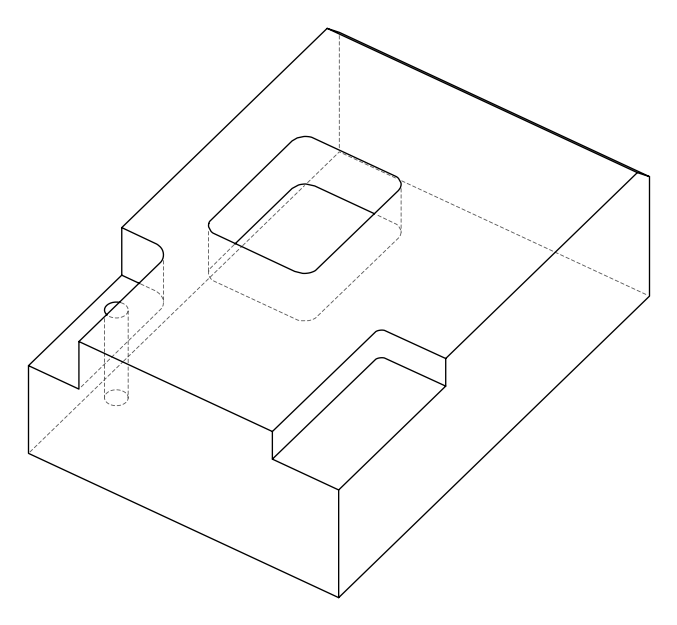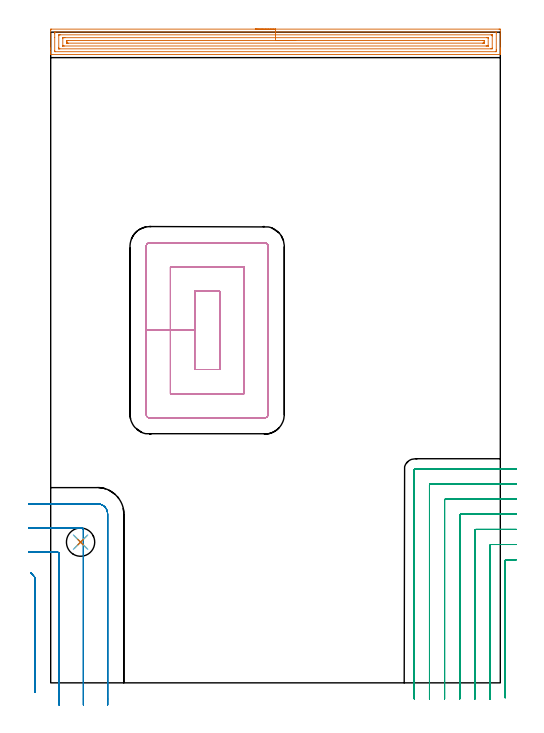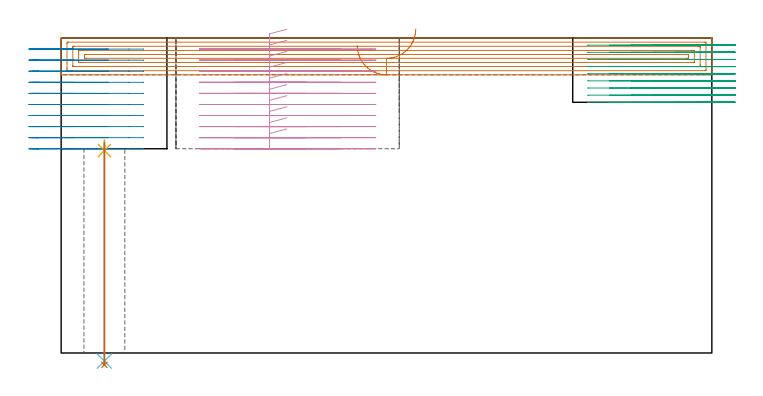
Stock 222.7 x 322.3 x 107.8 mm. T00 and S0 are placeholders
(PLAN: 7 operations, 6 tool changes, 49 min)
(1 AREA_MILL | FG_CHAMFER_SURFACE | UGT0205_001 | 9.14 min | 17680 mm3)
(2 MILL_CORNER_NOTCH_RECTANGULAR | CORNER_NOTCH_RECTANGULAR | NXT0201_012 | Follow Part, ap 4, ae 75% | 9.1 min | 131302 mm3)
(3 MILL_CORNER_NOTCH_RECTANGULAR_1 | CORNER_NOTCH_RECTANGULAR_1 | NXT0201_013 | Follow Part, ap 2.5, ae 75% | 16.67 min | 116116 mm3)
(4 MILL_RECTANGULAR_POCKET | POCKET_RECTANGULAR_STRAIGHT | NXT0201_012 | Follow Part, ap 4, ae 75% | 13.43 min | 294585 mm3)
(5 SPOT_DRILL | STEP1HOLE | NXT0321_9005460120000 | 0.04 min | 10 mm3)
(6 DRILL_THROUGH_HOLE_INTO_CENTER | STEP1HOLE | NXT0301_042 | 0.31 min | 2757 mm3)
(7 DRILL_TO_ENLARGE_THROUGH_HOLE | STEP1HOLE | NXT0301_104 | 0.31 min | 7978 mm3)
(TOOL UGT0205_001 | Chamfer Mill 20 x 3 x 45 deg. | D20 FL50 Z2)
(TOOL NXT0201_012 | ENDMILL 16mm [2P460-1600-NA 1630] | D16 FL38 Z6)
(TOOL NXT0201_013 | ENDMILL 10mm | D10 FL30 Z4)
(TOOL NXT0321_9005460120000 | NC Spot Drill, 142deg, 12mm, Carbide, Uncoated | D12 PA142 FL30 Z2)
(TOOL NXT0301_042 | Carbide Drill 7.1mm [860.1-0710-057A1-MM 2214] | D7.1 PA140 FL85 Z2)
(TOOL NXT0301_104 | Carbide Drill 14mm [860.1-1400-112A1-MM 2214] | D14 PA140 FL123 Z2)
(OP 1 AREA_MILL)
G17 G21 G94 G90
T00 M6
G54
G17 G0 G90 X101.35 Y323.8 S1061 M3
G43 Z117.8 H0
Z105.2
G94 G1 X101.388 Z104.328 F250.
X101.502 Z103.464
X101.691 Z102.612
X101.953 Z101.78
X102.287 Z100.974
X102.69 Z100.2
X103.158 Z99.464
X103.69 Z98.772
X104.279 Z98.129
X104.922 Z97.54
X105.614 Z97.008
X106.35 Z96.54
X107.124 Z96.137
X107.93 Z95.803
X108.762 Z95.541
X109.613 Z95.352
X110.478 Z95.238
X111.35 Z95.2
X222.086
X222.446 Y323.797 Z95.202
X222.69 Y323.792 Z95.206
X222.7 Y323.545 Z95.453
Y314.395 Z104.6
Y313.839 Z105.158
Y313.507 Z105.489
Y312.952 Z106.044
Y312.62 Z106.375
Y311.956 Z107.043
Y311.599 Z107.401
Y311.233 Z107.758
X222.691 Y311.203 Z107.788
X222.533 Y311.2 Z107.8
X0.167
X0.01 Y311.203 Z107.788
X0.007 Y311.232 Z107.759
X0. Y311.598 Z107.401
Y311.956 Z107.043
Y312.62 Z106.375
Y313.839 Z105.158
Y314.395 Z104.6
Y323.267 Z95.73
X0.002 Y323.547 Z95.451
X0.01 Y323.792 Z95.206
X0.256 Y323.799 Z95.199
X111.35 Y323.8 Z95.2
Y322.386 Z96.614
X220.294
X220.69 Y322.38 Z96.62
X220.699 Y321.984 Z97.016
X220.7 Y313.507 Z105.493
X220.699 Y313.111 Z105.889
X220.69 Y312.62 Z106.38
X220.306 Y312.614 Z106.386
X2.405
X2.01 Y312.62 Z106.38
X2.001 Y313.016 Z105.984
X2. Y319.718 Z99.282
Y321.493 Z97.507
X2.001 Y321.889 Z97.111
X2.01 Y322.38 Z96.62
X2.394 Y322.386 Z96.614
X111.35
Y320.972 Z98.028
X218.146 Y320.971 Z98.029
X218.514 Y320.97 Z98.03
X218.637 Y320.967 Z98.033
X218.677 Y320.965 Z98.035
X218.69 Y320.955 Z98.045
X218.694 Y320.913 Z98.087
X218.698 Y320.79 Z98.21
X218.7 Y320.605 Z98.395
Y320.421 Z98.579
X218.699 Y314.395 Z104.605
X218.697 Y314.213 Z104.787
X218.689 Y314.036 Z104.964
X218.514 Y314.033 Z104.967
X217.989 Y314.029 Z104.971
X4.554
X4.186 Y314.03 Z104.97
X4.063 Y314.033 Z104.967
X4.023 Y314.035 Z104.965
X4.01 Y314.045 Z104.955
X4.006 Y314.087 Z104.913
X4.002 Y314.21 Z104.79
X4. Y314.395 Z104.605
Y314.579 Z104.421
X4.001 Y320.605 Z98.395
X4.003 Y320.787 Z98.213
X4.011 Y320.964 Z98.036
X4.186 Y320.967 Z98.033
X4.711 Y320.971 Z98.029
X111.35 Y320.972 Z98.028
Y319.557 Z99.443
X215.997
X216.608 Y319.552 Z99.448
X216.678 Y319.55 Z99.45
X216.69 Y319.547 Z99.453
X216.694 Y319.526 Z99.474
X216.697 Y319.475 Z99.525
X216.699 Y319.27 Z99.73
Y315.739 Z103.261
X216.696 Y315.525 Z103.475
X216.693 Y315.472 Z103.528
X216.69 Y315.451 Z103.549
X216.669 Y315.449 Z103.551
X216.563 Y315.446 Z103.554
X215.835 Y315.443 Z103.557
X215.673
X6.703
X6.092 Y315.448 Z103.552
X6.022 Y315.45 Z103.55
X6.01 Y315.453 Z103.547
X6.006 Y315.474 Z103.526
X6.003 Y315.525 Z103.475
X6.001 Y315.73 Z103.27
Y319.261 Z99.739
X6.004 Y319.475 Z99.525
X6.007 Y319.528 Z99.472
X6.01 Y319.549 Z99.451
X6.031 Y319.551 Z99.449
X6.137 Y319.554 Z99.446
X6.865 Y319.557 Z99.443
X7.027
X111.35
Y318.143 Z100.857
X214.049
X214.25 Y318.142 Z100.858
X214.651 Y318.137 Z100.863
X214.691 Y318.135 Z100.865
X214.694 Y318.124 Z100.876
X214.698 Y318.093 Z100.907
X214.7 Y318.036 Z100.964
Y317.944 Z101.056
X214.699 Y317.298 Z101.702
X214.695 Y317.056 Z101.944
X214.69 Y316.896 Z102.104
X214.683 Y316.864 Z102.136
X214.584 Y316.861 Z102.139
X214.451 Y316.858 Z102.142
X214.25 Y316.857 Z102.143
X214.049
X8.651
X8.45 Y316.858 Z102.142
X8.049 Y316.863 Z102.137
X8.009 Y316.865 Z102.135
X8.006 Y316.876 Z102.124
X8.002 Y316.907 Z102.093
X8. Y316.964 Z102.036
Y317.056 Z101.944
X8.001 Y317.702 Z101.298
X8.005 Y317.944 Z101.056
X8.01 Y318.104 Z100.896
X8.017 Y318.136 Z100.864
X8.116 Y318.139 Z100.861
X8.249 Y318.142 Z100.858
X8.45 Y318.143 Z100.857
X8.651
X111.35
X112.222 Z100.895
X113.086 Z101.009
X113.938 Z101.198
X114.77 Z101.46
X115.576 Z101.794
X116.35 Z102.197
X117.086 Z102.665
X117.778 Z103.196
X118.421 Z103.786
X119.01 Z104.429
X119.541 Z105.121
X120.01 Z105.857
X120.413 Z106.631
X120.747 Z107.437
X121.009 Z108.269
X121.198 Z109.12
X121.312 Z109.985
X121.35 Z110.857
G0 Z117.8
M5
M2
(OP 2 MILL_CORNER_NOTCH_RECTANGULAR)
G17 G21 G94 G90
T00 M6
G54
G17 G0 G90 X-7.8 Y-4.778 S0 M3
G43 Z117.8 H1
Z104.01
G94 G1 Y-1.778 F250.
Y51.909 F500.
G3 X-8. Y52.434 R0.8
G1 X-9.984 Y54.684 F250.
G0 Z117.8
X4.2 Y-11.
Z104.01
G1 Y-8.
Y63.904 F500.
G3 X3.404 Y64.7 R0.8
G1 X-8.
X-11. F250.
G0 Z117.8
X16.2 Y-11.
Z104.01
G1 Y-8.
Y75.904 F500.
G3 X15.404 Y76.7 R0.8
G1 X-8.
X-11. F250.
G0 Z117.8
X28.2 Y-11.
Z104.01
G1 Y-8.
Y83.7 F500.
G3 X23.2 Y88.7 R5.
G1 X-8.
X-11. F250.
G0 Z117.8
X-7.8 Y-4.778
Z100.22
G1 Y-1.778
Y51.909 F500.
G3 X-8. Y52.434 R0.8
G1 X-9.984 Y54.684 F250.
G0 Z117.8
X4.2 Y-11.
Z100.22
G1 Y-8.
Y63.904 F500.
G3 X3.404 Y64.7 R0.8
G1 X-8.
X-11. F250.
G0 Z117.8
X16.2 Y-11.
Z100.22
G1 Y-8.
Y75.904 F500.
G3 X15.404 Y76.7 R0.8
G1 X-8.
X-11. F250.
G0 Z117.8
X28.2 Y-11.
Z100.22
G1 Y-8.
Y83.7 F500.
G3 X23.2 Y88.7 R5.
G1 X-8.
X-11. F250.
G0 Z117.8
X-7.8 Y-4.778
Z96.43
G1 Y-1.778
Y51.909 F500.
G3 X-8. Y52.434 R0.8
G1 X-9.984 Y54.684 F250.
G0 Z117.8
X4.2 Y-11.
Z96.43
G1 Y-8.
Y63.904 F500.
G3 X3.404 Y64.7 R0.8
G1 X-8.
X-11. F250.
G0 Z117.8
X16.2 Y-11.
Z96.43
G1 Y-8.
Y75.904 F500.
G3 X15.404 Y76.7 R0.8
G1 X-8.
X-11. F250.
G0 Z117.8
X28.2 Y-11.
Z96.43
G1 Y-8.
Y83.7 F500.
G3 X23.2 Y88.7 R5.
G1 X-8.
X-11. F250.
G0 Z117.8
X-7.8 Y-4.778
Z92.64
G1 Y-1.778
Y51.909 F500.
G3 X-8. Y52.434 R0.8
G1 X-9.984 Y54.684 F250.
G0 Z117.8
X4.2 Y-11.
Z92.64
G1 Y-8.
Y63.904 F500.
G3 X3.404 Y64.7 R0.8
G1 X-8.
X-11. F250.
G0 Z117.8
X16.2 Y-11.
Z92.64
G1 Y-8.
Y75.904 F500.
G3 X15.404 Y76.7 R0.8
G1 X-8.
X-11. F250.
G0 Z117.8
X28.2 Y-11.
Z92.64
G1 Y-8.
Y83.7 F500.
G3 X23.2 Y88.7 R5.
G1 X-8.
X-11. F250.
G0 Z117.8
X-7.8 Y-4.778
Z88.85
G1 Y-1.778
Y51.909 F500.
G3 X-8. Y52.434 R0.8
G1 X-9.984 Y54.684 F250.
G0 Z117.8
X4.2 Y-11.
Z88.85
G1 Y-8.
Y63.904 F500.
G3 X3.404 Y64.7 R0.8
G1 X-8.
X-11. F250.
G0 Z117.8
X16.2 Y-11.
Z88.85
G1 Y-8.
Y75.904 F500.
G3 X15.404 Y76.7 R0.8
G1 X-8.
X-11. F250.
G0 Z117.8
X28.2 Y-11.
Z88.85
G1 Y-8.
Y83.7 F500.
G3 X23.2 Y88.7 R5.
G1 X-8.
X-11. F250.
G0 Z117.8
X-7.8 Y-4.778
Z85.06
G1 Y-1.778
Y51.909 F500.
G3 X-8. Y52.434 R0.8
G1 X-9.984 Y54.684 F250.
G0 Z117.8
X4.2 Y-11.
Z85.06
G1 Y-8.
Y63.904 F500.
G3 X3.404 Y64.7 R0.8
G1 X-8.
X-11. F250.
G0 Z117.8
X16.2 Y-11.
Z85.06
G1 Y-8.
Y75.904 F500.
G3 X15.404 Y76.7 R0.8
G1 X-8.
X-11. F250.
G0 Z117.8
X28.2 Y-11.
Z85.06
G1 Y-8.
Y83.7 F500.
G3 X23.2 Y88.7 R5.
G1 X-8.
X-11. F250.
G0 Z117.8
X-7.8 Y-4.778
Z81.27
G1 Y-1.778
Y51.909 F500.
G3 X-8. Y52.434 R0.8
G1 X-9.984 Y54.684 F250.
G0 Z117.8
X4.2 Y-11.
Z81.27
G1 Y-8.
Y63.904 F500.
G3 X3.404 Y64.7 R0.8
G1 X-8.
X-11. F250.
G0 Z117.8
X16.2 Y-11.
Z81.27
G1 Y-8.
Y75.904 F500.
G3 X15.404 Y76.7 R0.8
G1 X-8.
X-11. F250.
G0 Z117.8
X28.2 Y-11.
Z81.27
G1 Y-8.
Y83.7 F500.
G3 X23.2 Y88.7 R5.
G1 X-8.
X-11. F250.
G0 Z117.8
X-7.8 Y-4.778
Z77.48
G1 Y-1.778
Y51.909 F500.
G3 X-8. Y52.434 R0.8
G1 X-9.984 Y54.684 F250.
G0 Z117.8
X4.2 Y-11.
Z77.48
G1 Y-8.
Y63.904 F500.
G3 X3.404 Y64.7 R0.8
G1 X-8.
X-11. F250.
G0 Z117.8
X16.2 Y-11.
Z77.48
G1 Y-8.
Y75.904 F500.
G3 X15.404 Y76.7 R0.8
G1 X-8.
X-11. F250.
G0 Z117.8
X28.2 Y-11.
Z77.48
G1 Y-8.
Y83.7 F500.
G3 X23.2 Y88.7 R5.
G1 X-8.
X-11. F250.
G0 Z117.8
X-7.8 Y-4.778
Z73.69
G1 Y-1.778
Y51.909 F500.
G3 X-8. Y52.434 R0.8
G1 X-9.984 Y54.684 F250.
G0 Z117.8
X4.2 Y-11.
Z73.69
G1 Y-8.
Y63.904 F500.
G3 X3.404 Y64.7 R0.8
G1 X-8.
X-11. F250.
G0 Z117.8
X16.2 Y-11.
Z73.69
G1 Y-8.
Y75.904 F500.
G3 X15.404 Y76.7 R0.8
G1 X-8.
X-11. F250.
G0 Z117.8
X28.2 Y-11.
Z73.69
G1 Y-8.
Y83.7 F500.
G3 X23.2 Y88.7 R5.
G1 X-8.
X-11. F250.
G0 Z117.8
X-7.8 Y-4.778
Z69.9
G1 Y-1.778
Y51.909 F500.
G3 X-8. Y52.434 R0.8
G1 X-9.984 Y54.684 F250.
G0 Z117.8
X4.2 Y-11.
Z69.9
G1 Y-8.
Y63.904 F500.
G3 X3.404 Y64.7 R0.8
G1 X-8.
X-11. F250.
G0 Z117.8
X16.2 Y-11.
Z69.9
G1 Y-8.
Y75.904 F500.
G3 X15.404 Y76.7 R0.8
G1 X-8.
X-11. F250.
G0 Z117.8
X28.2 Y-11.
Z69.9
G1 Y-8.
Y83.7 F500.
G3 X23.2 Y88.7 R5.
G1 X-8.
X-11. F250.
G0 Z117.8
M5
M2
(OP 3 MILL_CORNER_NOTCH_RECTANGULAR_1)
G17 G21 G94 G90
T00 M6
G54
G17 G0 G90 X230.7 Y61. S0 M3
G43 Z117.8 H0
Z105.355
G94 G1 X227.7 F250.
X225.596 F500.
G3 X225.1 Y60.504 R0.5
G1 Y-4.386
Y-7.386 F250.
G0 Z117.8
X230.7 Y68.5
Z105.355
G1 X227.7
X218.096 F500.
G3 X217.6 Y68.004 R0.5
G1 Y-5.
Y-8. F250.
G0 Z117.8
X230.7 Y76.
Z105.355
G1 X227.7
X210.596 F500.
G3 X210.1 Y75.504 R0.5
G1 Y-5.
Y-8. F250.
G0 Z117.8
X230.7 Y83.5
Z105.355
G1 X227.7
X203.097 F500.
G3 X202.6 Y83.003 R0.5
G1 Y-5.
Y-8. F250.
G0 Z117.8
X230.7 Y91.
Z105.355
G1 X227.7
X195.597 F500.
G3 X195.1 Y90.503 R0.5
G1 Y-5.
Y-8. F250.
G0 Z117.8
X230.7 Y98.5
Z105.355
G1 X227.7
X188.097 F500.
G3 X187.6 Y98.003 R0.5
G1 Y-5.
Y-8. F250.
G0 Z117.8
X230.7 Y106.
Z105.355
G1 X227.7
X180.597 F500.
G3 X180.1 Y105.503 R0.5
G1 Y-5.
Y-8. F250.
G0 Z117.8
X230.7 Y61.
Z102.911
G1 X227.7
X225.596 F500.
G3 X225.1 Y60.504 R0.5
G1 Y-4.386
Y-7.386 F250.
G0 Z117.8
X230.7 Y68.5
Z102.911
G1 X227.7
X218.096 F500.
G3 X217.6 Y68.004 R0.5
G1 Y-5.
Y-8. F250.
G0 Z117.8
X230.7 Y76.
Z102.911
G1 X227.7
X210.596 F500.
G3 X210.1 Y75.504 R0.5
G1 Y-5.
Y-8. F250.
G0 Z117.8
X230.7 Y83.5
Z102.911
G1 X227.7
X203.096 F500.
G3 X202.6 Y83.004 R0.5
G1 Y-5.
Y-8. F250.
G0 Z117.8
X230.7 Y91.
Z102.911
G1 X227.7
X195.597 F500.
G3 X195.1 Y90.503 R0.5
G1 Y-5.
Y-8. F250.
G0 Z117.8
X230.7 Y98.5
Z102.911
G1 X227.7
X188.097 F500.
G3 X187.6 Y98.003 R0.5
G1 Y-5.
Y-8. F250.
G0 Z117.8
X230.7 Y106.
Z102.911
G1 X227.7
X180.597 F500.
G3 X180.1 Y105.503 R0.5
G1 Y-5.
Y-8. F250.
G0 Z117.8
X230.7 Y61.
Z100.467
G1 X227.7
X225.596 F500.
G3 X225.1 Y60.504 R0.5
G1 Y-4.386
Y-7.386 F250.
G0 Z117.8
X230.7 Y68.5
Z100.467
G1 X227.7
X218.096 F500.
G3 X217.6 Y68.004 R0.5
G1 Y-5.
Y-8. F250.
G0 Z117.8
X230.7 Y76.
Z100.467
G1 X227.7
X210.596 F500.
G3 X210.1 Y75.504 R0.5
G1 Y-5.
Y-8. F250.
G0 Z117.8
X230.7 Y83.5
Z100.467
G1 X227.7
X203.096 F500.
G3 X202.6 Y83.004 R0.5
G1 Y-5.
Y-8. F250.
G0 Z117.8
X230.7 Y91.
Z100.467
G1 X227.7
X195.597 F500.
G3 X195.1 Y90.503 R0.5
G1 Y-5.
Y-8. F250.
G0 Z117.8
X230.7 Y98.5
Z100.467
G1 X227.7
X188.097 F500.
G3 X187.6 Y98.003 R0.5
G1 Y-5.
Y-8. F250.
G0 Z117.8
X230.7 Y106.
Z100.467
G1 X227.7
X180.597 F500.
G3 X180.1 Y105.503 R0.5
G1 Y-5.
Y-8. F250.
G0 Z117.8
X230.7 Y61.
Z98.022
G1 X227.7
X225.596 F500.
G3 X225.1 Y60.504 R0.5
G1 Y-4.386
Y-7.386 F250.
G0 Z117.8
X230.7 Y68.5
Z98.022
G1 X227.7
X218.096 F500.
G3 X217.6 Y68.004 R0.5
G1 Y-5.
Y-8. F250.
G0 Z117.8
X230.7 Y76.
Z98.022
G1 X227.7
X210.596 F500.
G3 X210.1 Y75.504 R0.5
G1 Y-5.
Y-8. F250.
G0 Z117.8
X230.7 Y83.5
Z98.022
G1 X227.7
X203.096 F500.
G3 X202.6 Y83.004 R0.5
G1 Y-5.
Y-8. F250.
G0 Z117.8
X230.7 Y91.
Z98.022
G1 X227.7
X195.597 F500.
G3 X195.1 Y90.503 R0.5
G1 Y-5.
Y-8. F250.
G0 Z117.8
X230.7 Y98.5
Z98.022
G1 X227.7
X188.097 F500.
G3 X187.6 Y98.003 R0.5
G1 Y-5.
Y-8. F250.
G0 Z117.8
X230.7 Y106.
Z98.022
G1 X227.7
X180.597 F500.
G3 X180.1 Y105.503 R0.5
G1 Y-5.
Y-8. F250.
G0 Z117.8
X230.7 Y61.
Z95.578
G1 X227.7
X225.596 F500.
G3 X225.1 Y60.504 R0.5
G1 Y-4.386
Y-7.386 F250.
G0 Z117.8
X230.7 Y68.5
Z95.578
G1 X227.7
X218.096 F500.
G3 X217.6 Y68.004 R0.5
G1 Y-5.
Y-8. F250.
G0 Z117.8
X230.7 Y76.
Z95.578
G1 X227.7
X210.596 F500.
G3 X210.1 Y75.504 R0.5
G1 Y-5.
Y-8. F250.
G0 Z117.8
X230.7 Y83.5
Z95.578
G1 X227.7
X203.096 F500.
G3 X202.6 Y83.004 R0.5
G1 Y-5.
Y-8. F250.
G0 Z117.8
X230.7 Y91.
Z95.578
G1 X227.7
X195.597 F500.
G3 X195.1 Y90.503 R0.5
G1 Y-5.
Y-8. F250.
G0 Z117.8
X230.7 Y98.5
Z95.578
G1 X227.7
X188.097 F500.
G3 X187.6 Y98.003 R0.5
G1 Y-5.
Y-8. F250.
G0 Z117.8
X230.7 Y106.
Z95.578
G1 X227.7
X180.597 F500.
G3 X180.1 Y105.503 R0.5
G1 Y-5.
Y-8. F250.
G0 Z117.8
X230.7 Y61.
Z93.133
G1 X227.7
X225.596 F500.
G3 X225.1 Y60.504 R0.5
G1 Y-4.386
Y-7.386 F250.
G0 Z117.8
X230.7 Y68.5
Z93.133
G1 X227.7
X218.096 F500.
G3 X217.6 Y68.004 R0.5
G1 Y-5.
Y-8. F250.
G0 Z117.8
X230.7 Y76.
Z93.133
G1 X227.7
X210.596 F500.
G3 X210.1 Y75.504 R0.5
G1 Y-5.
Y-8. F250.
G0 Z117.8
X230.7 Y83.5
Z93.133
G1 X227.7
X203.096 F500.
G3 X202.6 Y83.004 R0.5
G1 Y-5.
Y-8. F250.
G0 Z117.8
X230.7 Y91.
Z93.133
G1 X227.7
X195.597 F500.
G3 X195.1 Y90.503 R0.5
G1 Y-5.
Y-8. F250.
G0 Z117.8
X230.7 Y98.5
Z93.133
G1 X227.7
X188.097 F500.
G3 X187.6 Y98.003 R0.5
G1 Y-5.
Y-8. F250.
G0 Z117.8
X230.7 Y106.
Z93.133
G1 X227.7
X180.597 F500.
G3 X180.1 Y105.503 R0.5
G1 Y-5.
Y-8. F250.
G0 Z117.8
X230.7 Y61.
Z90.689
G1 X227.7
X225.596 F500.
G3 X225.1 Y60.504 R0.5
G1 Y-4.386
Y-7.386 F250.
G0 Z117.8
X230.7 Y68.5
Z90.689
G1 X227.7
X218.096 F500.
G3 X217.6 Y68.004 R0.5
G1 Y-5.
Y-8. F250.
G0 Z117.8
X230.7 Y76.
Z90.689
G1 X227.7
X210.596 F500.
G3 X210.1 Y75.504 R0.5
G1 Y-5.
Y-8. F250.
G0 Z117.8
X230.7 Y83.5
Z90.689
G1 X227.7
X203.096 F500.
G3 X202.6 Y83.004 R0.5
G1 Y-5.
Y-8. F250.
G0 Z117.8
X230.7 Y91.
Z90.689
G1 X227.7
X195.597 F500.
G3 X195.1 Y90.503 R0.5
G1 Y-5.
Y-8. F250.
G0 Z117.8
X230.7 Y98.5
Z90.689
G1 X227.7
X188.097 F500.
G3 X187.6 Y98.003 R0.5
G1 Y-5.
Y-8. F250.
G0 Z117.8
X230.7 Y106.
Z90.689
G1 X227.7
X180.597 F500.
G3 X180.1 Y105.503 R0.5
G1 Y-5.
Y-8. F250.
G0 Z117.8
X230.7 Y61.
Z88.244
G1 X227.7
X225.596 F500.
G3 X225.1 Y60.504 R0.5
G1 Y-4.386
Y-7.386 F250.
G0 Z117.8
X230.7 Y68.5
Z88.244
G1 X227.7
X218.096 F500.
G3 X217.6 Y68.004 R0.5
G1 Y-5.
Y-8. F250.
G0 Z117.8
X230.7 Y76.
Z88.244
G1 X227.7
X210.596 F500.
G3 X210.1 Y75.504 R0.5
G1 Y-5.
Y-8. F250.
G0 Z117.8
X230.7 Y83.5
Z88.244
G1 X227.7
X203.096 F500.
G3 X202.6 Y83.004 R0.5
G1 Y-5.
Y-8. F250.
G0 Z117.8
X230.7 Y91.
Z88.244
G1 X227.7
X195.597 F500.
G3 X195.1 Y90.503 R0.5
G1 Y-5.
Y-8. F250.
G0 Z117.8
X230.7 Y98.5
Z88.244
G1 X227.7
X188.097 F500.
G3 X187.6 Y98.003 R0.5
G1 Y-5.
Y-8. F250.
G0 Z117.8
X230.7 Y106.
Z88.244
G1 X227.7
X180.597 F500.
G3 X180.1 Y105.503 R0.5
G1 Y-5.
Y-8. F250.
G0 Z117.8
X230.7 Y61.
Z85.8
G1 X227.7
X225.596 F500.
G3 X225.1 Y60.504 R0.5
G1 Y-4.386
Y-7.386 F250.
G0 Z117.8
X230.7 Y68.5
Z85.8
G1 X227.7
X218.096 F500.
G3 X217.6 Y68.004 R0.5
G1 Y-5.
Y-8. F250.
G0 Z117.8
X230.7 Y76.
Z85.8
G1 X227.7
X210.596 F500.
G3 X210.1 Y75.504 R0.5
G1 Y-5.
Y-8. F250.
G0 Z117.8
X230.7 Y83.5
Z85.8
G1 X227.7
X203.096 F500.
G3 X202.6 Y83.004 R0.5
G1 Y-5.
Y-8. F250.
G0 Z117.8
X230.7 Y91.
Z85.8
G1 X227.7
X195.597 F500.
G3 X195.1 Y90.503 R0.5
G1 Y-5.
Y-8. F250.
G0 Z117.8
X230.7 Y98.5
Z85.8
G1 X227.7
X188.097 F500.
G3 X187.6 Y98.003 R0.5
G1 Y-5.
Y-8. F250.
G0 Z117.8
X230.7 Y106.
Z85.8
G1 X227.7
X180.597 F500.
G3 X180.1 Y105.503 R0.5
G1 Y-5.
Y-8. F250.
G0 Z117.8
M5
M2
(OP 4 MILL_RECTANGULAR_POCKET)
G17 G21 G94 G90
T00 M6
G54
G17 G0 G90 X77.241 Y194. S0 M3
G43 Z117.8 H1
Z110.8
G94 G1 X71.3 Z109.208 F250.
Y174.6 Z104.01
Y155.2 F500.
X83.7
Y194.
X71.3
Y174.6
X59.3
Y143.2
X95.7
Y206.
X59.3
Y174.6
X47.3
Y133.
G3 X49.1 Y131.2 R1.8
G1 X105.9
G3 X107.7 Y133. R1.8
G1 Y216.2
G3 X105.9 Y218. R1.8
G1 X49.1
G3 X47.3 Y216.2 R1.8
G1 Y174.6
Y173.6
G0 X77.241 Y194. Z107.01
G1 X71.3 Z105.418 F250.
Y174.6 Z100.22
Y155.2 F500.
X83.7
Y194.
X71.3
Y174.6
X59.3
Y143.2
X95.7
Y206.
X59.3
Y174.6
X47.3
Y133.
G3 X49.1 Y131.2 R1.8
G1 X105.9
G3 X107.7 Y133. R1.8
G1 Y216.2
G3 X105.9 Y218. R1.8
G1 X49.1
G3 X47.3 Y216.2 R1.8
G1 Y174.6
Y173.6
G0 X77.241 Y194. Z103.22
G1 X71.3 Z101.628 F250.
Y174.6 Z96.43
Y155.2 F500.
X83.7
Y194.
X71.3
Y174.6
X59.3
Y143.2
X95.7
Y206.
X59.3
Y174.6
X47.3
Y133.
G3 X49.1 Y131.2 R1.8
G1 X105.9
G3 X107.7 Y133. R1.8
G1 Y216.2
G3 X105.9 Y218. R1.8
G1 X49.1
G3 X47.3 Y216.2 R1.8
G1 Y174.6
Y173.6
G0 X77.241 Y194. Z99.43
G1 X71.3 Z97.838 F250.
Y174.6 Z92.64
Y155.2 F500.
X83.7
Y194.
X71.3
Y174.6
X59.3
Y143.2
X95.7
Y206.
X59.3
Y174.6
X47.3
Y133.
G3 X49.1 Y131.2 R1.8
G1 X105.9
G3 X107.7 Y133. R1.8
G1 Y216.2
G3 X105.9 Y218. R1.8
G1 X49.1
G3 X47.3 Y216.2 R1.8
G1 Y174.6
Y173.6
G0 X77.241 Y194. Z95.64
G1 X71.3 Z94.048 F250.
Y174.6 Z88.85
Y155.2 F500.
X83.7
Y194.
X71.3
Y174.6
X59.3
Y143.2
X95.7
Y206.
X59.3
Y174.6
X47.3
Y133.
G3 X49.1 Y131.2 R1.8
G1 X105.9
G3 X107.7 Y133. R1.8
G1 Y216.2
G3 X105.9 Y218. R1.8
G1 X49.1
G3 X47.3 Y216.2 R1.8
G1 Y174.6
Y173.6
G0 X77.241 Y194. Z91.85
G1 X71.3 Z90.258 F250.
Y174.6 Z85.06
Y155.2 F500.
X83.7
Y194.
X71.3
Y174.6
X59.3
Y143.2
X95.7
Y206.
X59.3
Y174.6
X47.3
Y133.
G3 X49.1 Y131.2 R1.8
G1 X105.9
G3 X107.7 Y133. R1.8
G1 Y216.2
G3 X105.9 Y218. R1.8
G1 X49.1
G3 X47.3 Y216.2 R1.8
G1 Y174.6
Y173.6
G0 X77.241 Y194. Z88.06
G1 X71.3 Z86.468 F250.
Y174.6 Z81.27
Y155.2 F500.
X83.7
Y194.
X71.3
Y174.6
X59.3
Y143.2
X95.7
Y206.
X59.3
Y174.6
X47.3
Y133.
G3 X49.1 Y131.2 R1.8
G1 X105.9
G3 X107.7 Y133. R1.8
G1 Y216.2
G3 X105.9 Y218. R1.8
G1 X49.1
G3 X47.3 Y216.2 R1.8
G1 Y174.6
Y173.6
G0 X77.241 Y194. Z84.27
G1 X71.3 Z82.678 F250.
Y174.6 Z77.48
Y155.2 F500.
X83.7
Y194.
X71.3
Y174.6
X59.3
Y143.2
X95.7
Y206.
X59.3
Y174.6
X47.3
Y133.
G3 X49.1 Y131.2 R1.8
G1 X105.9
G3 X107.7 Y133. R1.8
G1 Y216.2
G3 X105.9 Y218. R1.8
G1 X49.1
G3 X47.3 Y216.2 R1.8
G1 Y174.6
Y173.6
G0 X77.241 Y194. Z80.48
G1 X71.3 Z78.888 F250.
Y174.6 Z73.69
Y155.2 F500.
X83.7
Y194.
X71.3
Y174.6
X59.3
Y143.2
X95.7
Y206.
X59.3
Y174.6
X47.3
Y133.
G3 X49.1 Y131.2 R1.8
G1 X105.9
G3 X107.7 Y133. R1.8
G1 Y216.2
G3 X105.9 Y218. R1.8
G1 X49.1
G3 X47.3 Y216.2 R1.8
G1 Y174.6
Y173.6
G0 X77.241 Y194. Z76.69
G1 X71.3 Z75.098 F250.
Y174.6 Z69.9
Y155.2 F500.
X83.7
Y194.
X71.3
Y174.6
X59.3
Y143.2
X95.7
Y206.
X59.3
Y174.6
X47.3
Y133.
G3 X49.1 Y131.2 R1.8
G1 X105.9
G3 X107.7 Y133. R1.8
G1 Y216.2
G3 X105.9 Y218. R1.8
G1 X49.1
G3 X47.3 Y216.2 R1.8
G1 Y174.6
Y173.6
G0 Z117.8
M5
M2
(OP 5 SPOT_DRILL)
G17 G21 G94 G90
T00 M6
G54
G17 G0 G90 X14.8 Y69.7 S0 M3
G43 Z117.8 H0
G94 G81 G98 Z69.289 F250. R72.9
G80
M5
M2
(OP 6 DRILL_THROUGH_HOLE_INTO_CENTER)
G17 G21 G94 G90
T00 M6
G54
G17 G0 G90 X14.8 Y69.7 S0 M3
G43 Z117.8 H1
G94 G73 G98 Z-2.792 F250. Q6.608 R71.9
G80
M5
M2
(OP 7 DRILL_TO_ENLARGE_THROUGH_HOLE)
G17 G21 G94 G90
T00 M6
G54
G17 G0 G90 X14.8 Y69.7 S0 M3
G43 Z117.8 H1
G94 G73 G98 Z-4.048 F250. Q12.325 R71.9
G80
M5
M2
